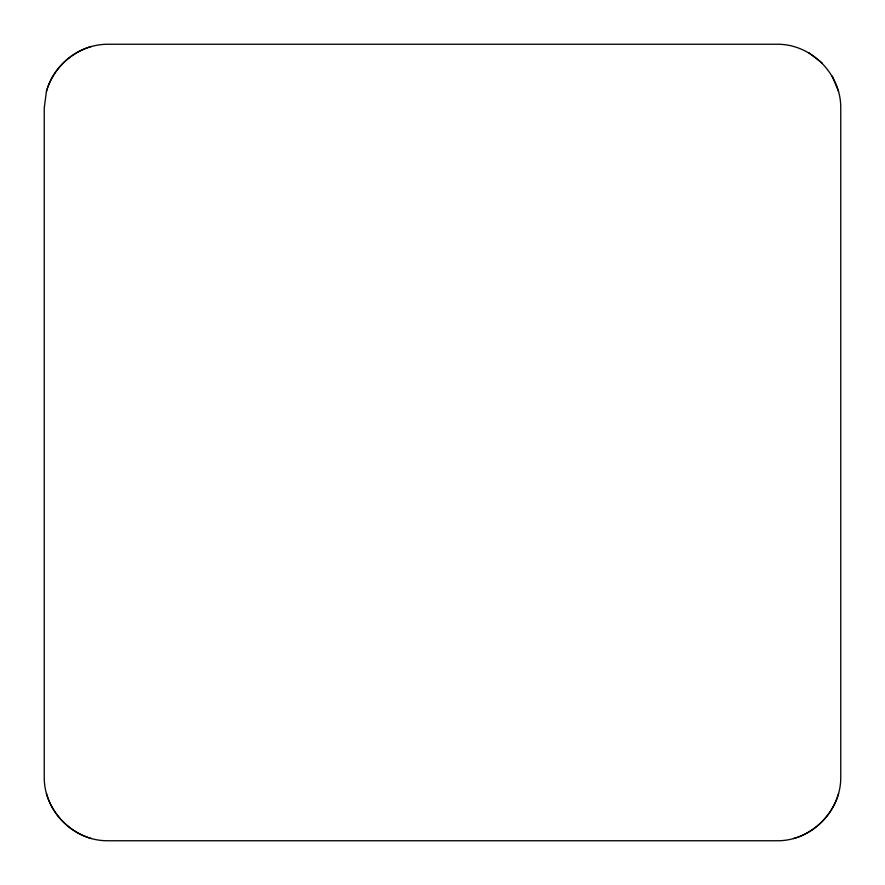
<?xml version="1.0" encoding="UTF-8"?>
<svg xmlns="http://www.w3.org/2000/svg" width="885" height="885" viewBox="0 0 885 885"><rect width="100%" height="100%" fill="white"/><g stroke="black" fill="none" stroke-linecap="round" stroke-linejoin="round"><path stroke-width="1.33" d="M46.418 91.476L44.25 107.97L44.25 777.03C43.807 811.114 73.886 841.192 107.97 840.75L777.03 840.75C811.114 841.192 841.192 811.114 840.75 777.03L840.75 107.97C841.071 73.942 811.18 43.83 777.03 44.25L107.97 44.25C79.783 44.128 53.708 64.373 46.418 91.476C52.591 69.904 69.904 52.591 91.476 46.418M838.582 793.524C832.409 815.096 815.096 832.409 793.524 838.582M91.476 838.582C69.904 832.409 52.591 815.096 46.418 793.524M808.89 52.79L822.088 62.912M832.21 76.11L838.582 91.476"/></g></svg>
